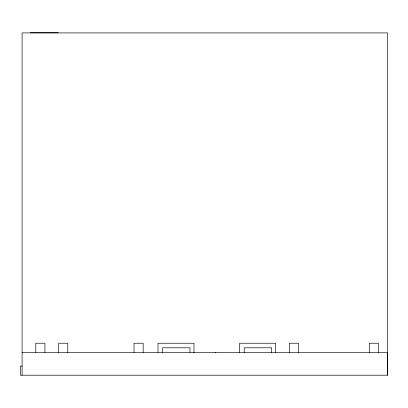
<?xml version="1.0" encoding="UTF-8"?>
<svg xmlns="http://www.w3.org/2000/svg" width="408" height="408" viewBox="0 0 408 408"><rect width="100%" height="100%" fill="white"/><g stroke="black" fill="none" stroke-linecap="round" stroke-linejoin="round"><path stroke-width="0.61" d="M30.314 32.793L58.288 32.793M22.093 352.364L387.554 352.364L387.554 375.207M22.226 366.073L20.4 366.073L20.4 375.207L387.6 375.207L387.6 32.91L22.093 32.91L22.093 375.207M378.42 352.364L378.42 343.23L369.281 343.23L369.281 352.364M298.472 352.364L298.472 343.23L289.338 343.23L289.338 352.364M275.635 352.364L275.635 343.23L239.664 343.23L239.664 352.364M271.641 352.364L271.641 347.8L244.229 347.8L244.229 352.364M215.756 352.364L215.756 352.67M193.979 352.364L193.979 343.23L158.008 343.23L158.008 352.364M193.78 352.364L193.78 352.67M189.985 352.364L189.985 347.8L162.578 347.8L162.578 352.364M143.152 352.364L143.152 343.23L134.018 343.23L134.018 352.364M67.779 352.364L67.779 343.23L58.64 343.23L58.64 352.364M44.936 352.364L44.936 343.23L35.802 343.23L35.802 352.364"/></g></svg>
